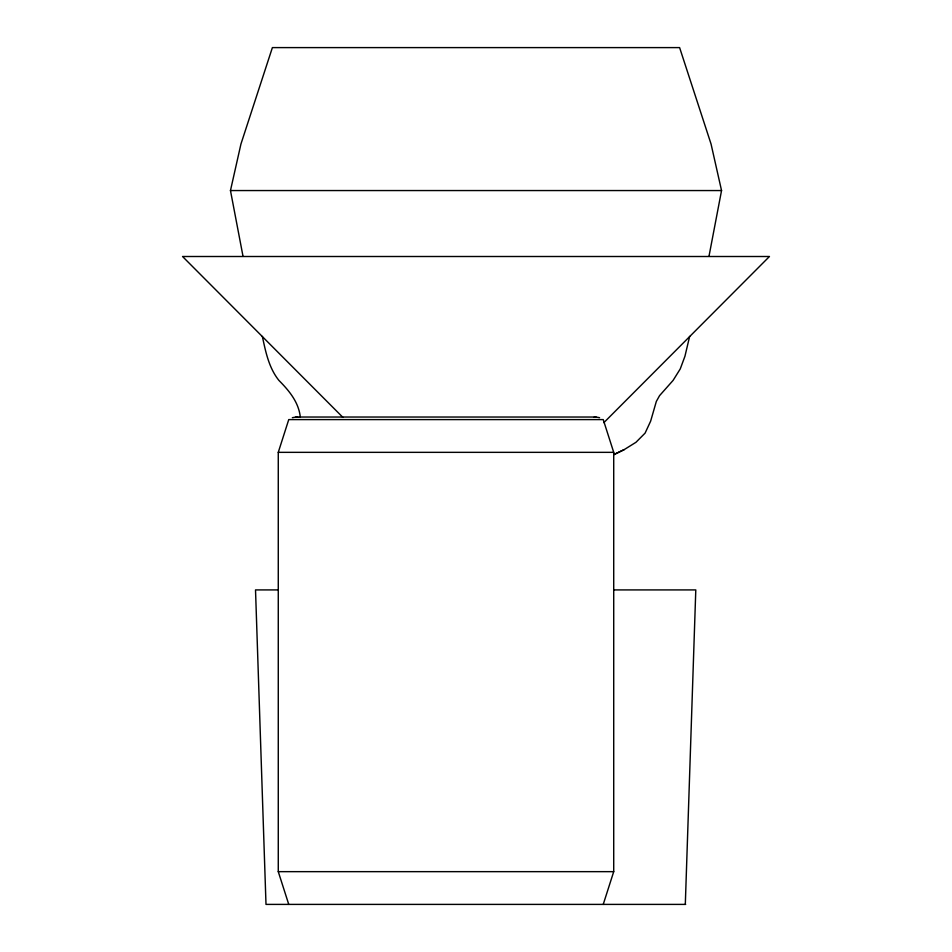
<?xml version="1.0" encoding="UTF-8"?>
<svg xmlns="http://www.w3.org/2000/svg" width="952" height="952" viewBox="0 0 952 952"><rect width="100%" height="100%" fill="white"/><g stroke="black" fill="none" stroke-linecap="round" stroke-linejoin="round"><path stroke-width="1.43" d="M685.309 904.4L695.793 589.919L614.099 589.919M242.939 255.91L230.467 190.555L240.939 144.049L272.391 47.6L679.609 47.6L711.061 144.049L721.545 190.555L709.062 255.91M689.641 336.401L684.94 356.274L680.252 368.924L673.088 380.407L659.558 395.651L656.333 401.447L650.632 421.177L645.099 433.112L635.96 442.299L624.238 449.594L614.004 454.544L624.238 449.594M288.753 904.4L278.27 871.651L278.27 452.343L288.753 419.594L603.235 419.594L613.719 452.343L613.719 871.651L603.235 904.4M603.865 422.64L769.454 256.505L182.546 256.505L342.898 417.381M292.347 417.69L295.953 417.035L595.988 417.035L599.582 417.69M594.143 417.19L595.988 417.035M230.455 190.555L721.545 190.555M278.27 452.343L613.719 452.343M277.318 589.919L255.517 589.919L266.001 904.4L685.654 904.4M278.27 871.651L613.719 871.651M295.953 417.035L297.798 417.19M300.32 417.178C298.702 402.125 289.099 390.701 278.912 380.407C268.845 367.877 265.632 351.716 262.359 336.401"/></g></svg>
